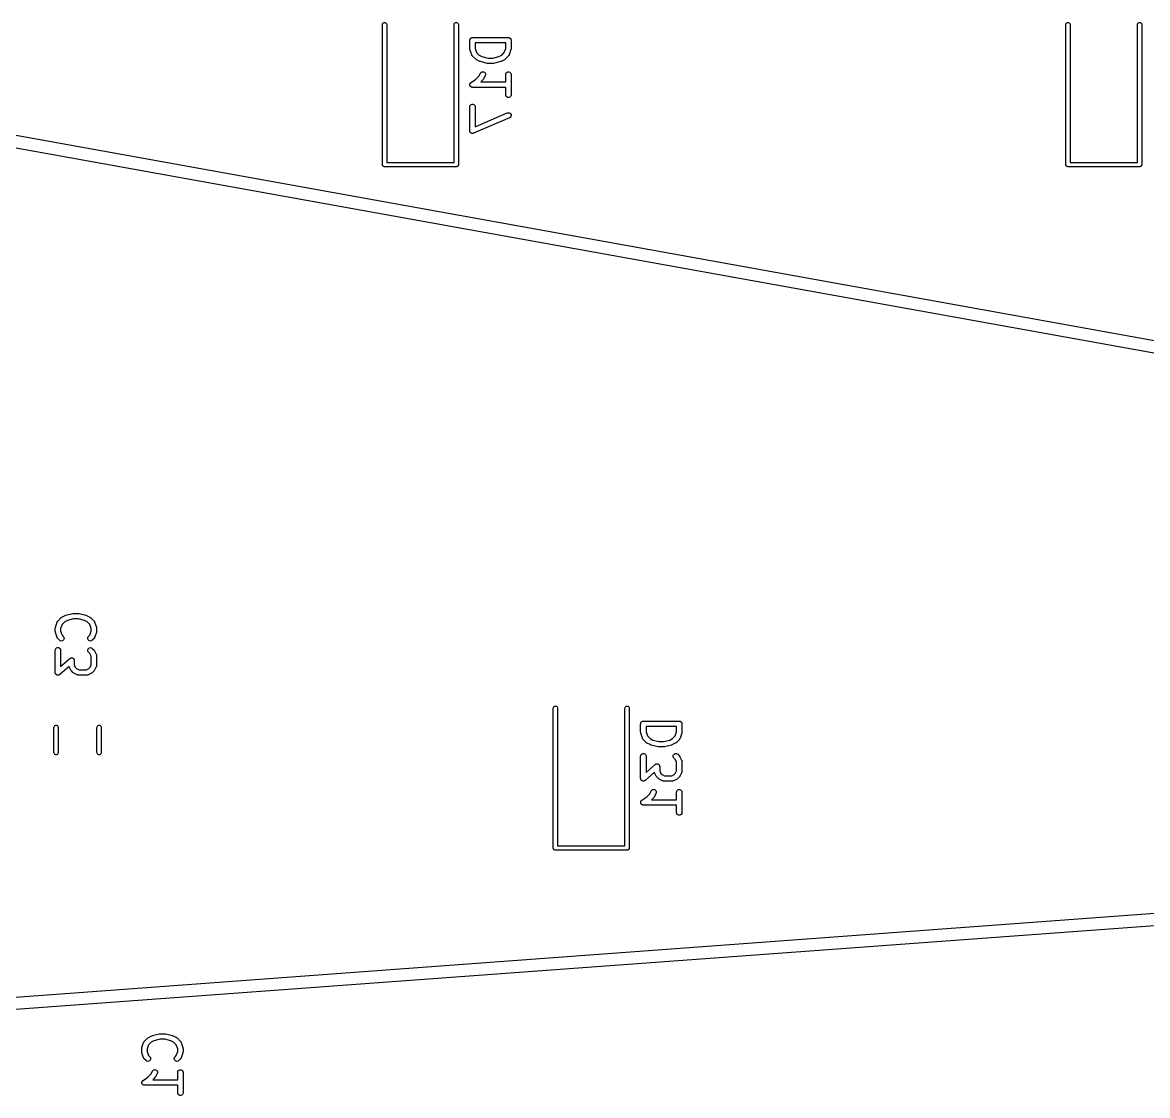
# Model space of a CAD drawing. Extents: x 48 to 353, y -143 to -50.
# Drawn here: x 81.78 to 113.14, y -104.4 to -74.49 of the extents above; entities that cross this region are included whole.
import ezdxf

# ---------------------------------------------------------------- set-up
doc = ezdxf.new("R2010")
doc.units = 0
doc.header["$MEASUREMENT"] = 0
doc.layers.add('BLACK', color=7, linetype='CONTINUOUS')

msp = doc.modelspace()

# ---------------------------------------------------------------- linework, layer by layer
at = {"layer": 'Black'}
for p, q in [((91.8087, -74.55), (91.8124, -74.5295)), ((91.8087, -78.45), (91.8087, -74.55)), ((91.8124, -74.5295), (91.8228, -74.5114)), ((91.8228, -74.5114), (91.8387, -74.498)), ((91.8387, -74.498), (91.8583, -74.4909)), ((91.8583, -74.4909), (91.8792, -74.4909)), ((91.8792, -74.4909), (91.8987, -74.498)), ((91.8987, -74.498), (91.9147, -74.5114)), ((91.9147, -74.5114), (91.9251, -74.5295)), ((91.9251, -74.5295), (91.9287, -74.55)), ((91.9287, -74.55), (91.9287, -78.39)), ((93.8087, -74.55), (93.8124, -74.5295)), ((93.8087, -78.39), (93.8087, -74.55)), ((93.8124, -74.5295), (93.8228, -74.5114)), ((93.8228, -74.5114), (93.8387, -74.498)), ((93.8387, -74.498), (93.8583, -74.4909)), ((93.8583, -74.4909), (93.8792, -74.4909)), ((93.8792, -74.4909), (93.8987, -74.498)), ((93.8987, -74.498), (93.9147, -74.5114)), ((93.9147, -74.5114), (93.9251, -74.5295)), ((93.9251, -74.5295), (93.9287, -74.55)), ((93.9287, -74.55), (93.9287, -78.45)), ((110.859, -74.55), (110.862, -74.5295)), ((110.859, -78.45), (110.859, -74.55)), ((110.862, -74.5295), (110.873, -74.5114)), ((110.873, -74.5114), (110.889, -74.498)), ((110.889, -74.498), (110.908, -74.4909)), ((110.908, -74.4909), (110.929, -74.4909)), ((110.929, -74.4909), (110.949, -74.498)), ((110.949, -74.498), (110.965, -74.5114)), ((110.965, -74.5114), (110.975, -74.5295)), ((110.975, -74.5295), (110.979, -74.55)), ((110.979, -74.55), (110.979, -78.39)), ((112.859, -74.55), (112.862, -74.5295)), ((112.859, -78.39), (112.859, -74.55)), ((112.862, -74.5295), (112.873, -74.5114)), ((112.873, -74.5114), (112.889, -74.498)), ((112.889, -74.498), (112.908, -74.4909)), ((112.908, -74.4909), (112.929, -74.4909)), ((112.929, -74.4909), (112.949, -74.498)), ((112.949, -74.498), (112.965, -74.5114)), ((112.965, -74.5114), (112.975, -74.5295)), ((112.975, -74.5295), (112.979, -74.55)), ((112.979, -74.55), (112.979, -78.45)), ((94.2539, -74.9544), (94.2562, -74.9482)), ((94.2562, -74.9482), (94.2604, -74.9432)), ((94.2604, -74.9432), (94.2637, -74.9375)), ((94.2637, -74.9375), (94.2687, -74.9333)), ((94.2687, -74.9333), (94.2729, -74.9283)), ((94.2729, -74.9283), (94.2786, -74.925)), ((94.2786, -74.925), (94.2836, -74.9208)), ((94.2836, -74.9208), (94.2898, -74.9185)), ((94.2898, -74.9185), (94.2955, -74.9152)), ((94.2955, -74.9152), (94.3019, -74.9141)), ((94.3019, -74.9141), (94.3081, -74.9119)), ((94.3081, -74.9119), (94.3147, -74.9119)), ((94.3147, -74.9119), (94.3211, -74.9107)), ((94.3211, -74.9107), (95.3211, -74.9107)), ((95.3211, -74.9107), (95.3276, -74.9119)), ((95.3276, -74.9119), (95.3342, -74.9119)), ((95.3342, -74.9119), (95.3403, -74.9141)), ((95.3403, -74.9141), (95.3468, -74.9152)), ((95.3468, -74.9152), (95.3525, -74.9185)), ((95.3525, -74.9185), (95.3586, -74.9208)), ((95.3586, -74.9208), (95.3637, -74.925)), ((95.3637, -74.925), (95.3693, -74.9283)), ((95.3693, -74.9283), (95.3736, -74.9333)), ((95.3736, -74.9333), (95.3786, -74.9375)), ((95.3786, -74.9375), (95.3819, -74.9432)), ((95.3819, -74.9432), (95.3861, -74.9482)), ((95.3861, -74.9482), (95.3883, -74.9544)), ((94.2461, -74.9857), (94.2473, -74.9793)), ((94.2461, -75.2238), (94.2461, -74.9857)), ((94.2482, -75.2356), (94.2461, -75.2238)), ((94.2473, -74.9727), (94.2495, -74.9665)), ((94.2473, -74.9793), (94.2473, -74.9727)), ((94.25, -75.2475), (94.2482, -75.2356)), ((94.2495, -74.9665), (94.2507, -74.9601)), ((94.2976, -75.3904), (94.25, -75.2475)), ((94.2507, -74.9601), (94.2539, -74.9544)), ((94.3961, -75.0607), (94.3961, -75.2116)), ((95.2461, -75.0607), (94.3961, -75.0607)), ((94.3961, -75.2116), (94.4343, -75.3262)), ((95.208, -75.3262), (95.2461, -75.2116)), ((95.2461, -75.2116), (95.2461, -75.0607)), ((95.3923, -75.2475), (95.3447, -75.3904)), ((95.3883, -74.9544), (95.3916, -74.9601)), ((95.3916, -74.9601), (95.3927, -74.9665)), ((95.394, -75.2356), (95.3923, -75.2475)), ((95.3927, -74.9665), (95.395, -74.9727)), ((95.3961, -75.2238), (95.394, -75.2356)), ((95.395, -74.9727), (95.395, -74.9793)), ((95.395, -74.9793), (95.3961, -74.9857)), ((95.3961, -74.9857), (95.3961, -75.2238)), ((94.2997, -75.3942), (94.2976, -75.3904)), ((94.3008, -75.3984), (94.2997, -75.3942)), ((94.3058, -75.4056), (94.3008, -75.3984)), ((94.31, -75.4133), (94.3058, -75.4056)), ((94.3132, -75.4162), (94.31, -75.4133)), ((94.3157, -75.4197), (94.3132, -75.4162)), ((94.411, -75.5149), (94.3157, -75.4197)), ((94.4208, -75.5218), (94.411, -75.5149)), ((94.4304, -75.529), (94.4208, -75.5218)), ((94.5257, -75.5766), (94.4304, -75.529)), ((94.4343, -75.3262), (94.5084, -75.4003)), ((94.5084, -75.4003), (94.5854, -75.4388)), ((94.5335, -75.5789), (94.5257, -75.5766)), ((94.541, -75.5823), (94.5335, -75.5789)), ((94.5854, -75.4388), (94.7589, -75.4821)), ((94.7589, -75.4821), (94.8833, -75.4821)), ((94.8833, -75.4821), (95.0569, -75.4388)), ((95.0569, -75.4388), (95.1338, -75.4003)), ((95.1087, -75.5789), (95.1012, -75.5823)), ((95.1166, -75.5766), (95.1087, -75.5789)), ((95.2118, -75.529), (95.1166, -75.5766)), ((95.1338, -75.4003), (95.208, -75.3262)), ((95.2215, -75.5218), (95.2118, -75.529)), ((95.2313, -75.5149), (95.2215, -75.5218)), ((95.3265, -75.4197), (95.2313, -75.5149)), ((95.329, -75.4162), (95.3265, -75.4197)), ((95.3323, -75.4133), (95.329, -75.4162)), ((95.3364, -75.4056), (95.3323, -75.4133)), ((95.3415, -75.3984), (95.3364, -75.4056)), ((95.3426, -75.3942), (95.3415, -75.3984)), ((95.3447, -75.3904), (95.3426, -75.3942)), ((94.5398, -75.9046), (94.5553, -75.8836)), ((94.7315, -75.6299), (94.541, -75.5823)), ((94.5553, -75.8836), (94.577, -75.8693)), ((94.577, -75.8693), (94.6024, -75.8632)), ((94.6024, -75.8632), (94.6282, -75.8662)), ((94.6282, -75.8662), (94.6515, -75.8779)), ((94.6515, -75.8779), (94.6694, -75.8968)), ((94.7407, -75.6305), (94.7315, -75.6299)), ((94.7497, -75.6321), (94.7407, -75.6305)), ((94.8926, -75.6321), (94.7497, -75.6321)), ((94.9016, -75.6305), (94.8926, -75.6321)), ((94.9107, -75.6299), (94.9016, -75.6305)), ((95.1012, -75.5823), (94.9107, -75.6299)), ((95.2507, -75.9124), (95.2637, -75.8899)), ((95.2637, -75.8899), (95.2836, -75.8731)), ((95.2836, -75.8731), (95.3081, -75.8642)), ((95.3081, -75.8642), (95.3342, -75.8642)), ((95.3342, -75.8642), (95.3586, -75.8731)), ((95.3586, -75.8731), (95.3786, -75.8899)), ((95.3786, -75.8899), (95.3916, -75.9124)), ((72.6957, -76.0315), (176.279, -94.6917)), ((94.2473, -76.2108), (94.2487, -76.2069)), ((94.2487, -76.2069), (94.2491, -76.2027)), ((94.2491, -76.2027), (94.2531, -76.1947)), ((94.2531, -76.1947), (94.2562, -76.1863)), ((94.2562, -76.1863), (94.2589, -76.1831)), ((94.2589, -76.1831), (94.2607, -76.1794)), ((94.2607, -76.1794), (94.2672, -76.1732)), ((94.2672, -76.1732), (94.2729, -76.1664)), ((94.2729, -76.1664), (94.2765, -76.1643)), ((94.2765, -76.1643), (94.2795, -76.1614)), ((94.2795, -76.1614), (94.4162, -76.0703)), ((94.4162, -76.0703), (94.4976, -75.9889)), ((94.4976, -75.9889), (94.5398, -75.9046)), ((94.6123, -76.0864), (94.5498, -76.1488)), ((94.5498, -76.1488), (95.2461, -76.1488)), ((94.6192, -76.0765), (94.6123, -76.0864)), ((94.6263, -76.0669), (94.6192, -76.0765)), ((94.6739, -75.9716), (94.6263, -76.0669)), ((94.6694, -75.8968), (94.6798, -75.9207)), ((94.6814, -75.9467), (94.6739, -75.9716)), ((94.6798, -75.9207), (94.6814, -75.9467)), ((95.2461, -75.9381), (95.2507, -75.9124)), ((95.2461, -76.1488), (95.2461, -75.9381)), ((95.3916, -75.9124), (95.3961, -75.9381)), ((95.3961, -75.9381), (95.3961, -76.5095)), ((174.883, -94.7959), (72.7112, -76.3899)), ((94.2463, -76.2286), (94.2473, -76.2197)), ((94.2473, -76.2327), (94.2463, -76.2286)), ((94.2473, -76.2197), (94.2473, -76.2108)), ((94.2473, -76.2368), (94.2473, -76.2327)), ((94.2503, -76.2452), (94.2473, -76.2368)), ((94.2525, -76.2539), (94.2503, -76.2452)), ((94.2548, -76.2574), (94.2525, -76.2539)), ((94.2562, -76.2613), (94.2548, -76.2574)), ((94.2619, -76.2682), (94.2562, -76.2613)), ((94.2669, -76.2756), (94.2619, -76.2682)), ((94.2703, -76.2781), (94.2669, -76.2756)), ((94.2729, -76.2813), (94.2703, -76.2781)), ((94.2807, -76.2857), (94.2729, -76.2813)), ((94.2879, -76.291), (94.2807, -76.2857)), ((94.2919, -76.2922), (94.2879, -76.291)), ((94.2955, -76.2943), (94.2919, -76.2922)), ((94.3043, -76.2958), (94.2955, -76.2943)), ((94.3129, -76.2984), (94.3043, -76.2958)), ((94.317, -76.2981), (94.3129, -76.2984)), ((94.3211, -76.2988), (94.317, -76.2981)), ((95.2461, -76.2988), (94.3211, -76.2988)), ((95.2461, -76.5095), (95.2461, -76.2988)), ((95.2507, -76.5352), (95.2461, -76.5095)), ((95.3961, -76.5095), (95.3916, -76.5352)), ((94.2461, -76.8429), (94.2507, -76.8172)), ((94.2507, -76.8172), (94.2637, -76.7946)), ((94.2637, -76.7946), (94.2836, -76.7779)), ((94.2836, -76.7779), (94.3081, -76.769)), ((94.3081, -76.769), (94.3342, -76.769)), ((94.3342, -76.769), (94.3586, -76.7779)), ((94.3586, -76.7779), (94.3786, -76.7946)), ((94.3786, -76.7946), (94.3916, -76.8172)), ((94.3916, -76.8172), (94.3961, -76.8429)), ((95.2637, -76.5577), (95.2507, -76.5352)), ((95.2836, -76.5745), (95.2637, -76.5577)), ((95.3081, -76.5834), (95.2836, -76.5745)), ((95.3342, -76.5834), (95.3081, -76.5834)), ((95.3586, -76.5745), (95.3342, -76.5834)), ((95.3786, -76.5577), (95.3586, -76.5745)), ((95.3916, -76.5352), (95.3786, -76.5577)), ((94.2461, -77.5095), (94.2461, -76.8429)), ((94.3961, -76.8429), (94.3961, -77.3958)), ((94.3961, -77.3958), (95.2916, -77.012)), ((95.2916, -77.012), (95.3169, -77.0061)), ((95.3169, -77.0061), (95.3428, -77.0092)), ((95.3428, -77.0092), (95.3661, -77.0209)), ((95.3725, -77.1356), (95.3507, -77.1499)), ((95.3661, -77.0209), (95.3839, -77.0399)), ((95.3881, -77.1148), (95.3725, -77.1356)), ((95.3839, -77.0399), (95.3942, -77.0638)), ((95.3956, -77.0898), (95.3881, -77.1148)), ((95.3942, -77.0638), (95.3956, -77.0898)), ((95.3507, -77.1499), (94.3507, -77.5785)), ((94.2476, -77.518), (94.2461, -77.5095)), ((94.2481, -77.5266), (94.2476, -77.518)), ((94.2499, -77.5308), (94.2481, -77.5266)), ((94.2507, -77.5352), (94.2499, -77.5308)), ((94.255, -77.5427), (94.2507, -77.5352)), ((94.2584, -77.5506), (94.255, -77.5427)), ((94.2614, -77.5539), (94.2584, -77.5506)), ((94.2637, -77.5577), (94.2614, -77.5539)), ((94.2703, -77.5633), (94.2637, -77.5577)), ((94.2762, -77.5696), (94.2703, -77.5633)), ((94.2802, -77.5716), (94.2762, -77.5696)), ((94.2836, -77.5745), (94.2802, -77.5716)), ((94.2917, -77.5774), (94.2836, -77.5745)), ((94.2995, -77.5813), (94.2917, -77.5774)), ((94.3039, -77.5819), (94.2995, -77.5813)), ((94.3081, -77.5834), (94.3039, -77.5819)), ((94.3167, -77.5834), (94.3081, -77.5834)), ((94.3253, -77.5844), (94.3167, -77.5834)), ((94.3297, -77.5834), (94.3253, -77.5844)), ((94.3342, -77.5834), (94.3297, -77.5834)), ((94.3423, -77.5804), (94.3342, -77.5834)), ((94.3507, -77.5785), (94.3423, -77.5804)), ((91.9287, -78.39), (93.8087, -78.39)), ((110.979, -78.39), (112.859, -78.39)), ((91.8097, -78.4552), (91.8087, -78.45)), ((91.8097, -78.4604), (91.8097, -78.4552)), ((91.8115, -78.4653), (91.8097, -78.4604)), ((91.8124, -78.4705), (91.8115, -78.4653)), ((91.815, -78.4751), (91.8124, -78.4705)), ((91.8168, -78.48), (91.815, -78.4751)), ((91.8202, -78.484), (91.8168, -78.48)), ((91.8228, -78.4886), (91.8202, -78.484)), ((91.8268, -78.4919), (91.8228, -78.4886)), ((91.8302, -78.496), (91.8268, -78.4919)), ((91.8347, -78.4986), (91.8302, -78.496)), ((91.8387, -78.502), (91.8347, -78.4986)), ((91.8437, -78.5038), (91.8387, -78.502)), ((91.8482, -78.5064), (91.8437, -78.5038)), ((91.8534, -78.5073), (91.8482, -78.5064)), ((91.8583, -78.5091), (91.8534, -78.5073)), ((91.8636, -78.5091), (91.8583, -78.5091)), ((91.8687, -78.51), (91.8636, -78.5091)), ((93.8687, -78.51), (91.8687, -78.51)), ((93.8739, -78.5091), (93.8687, -78.51)), ((93.8792, -78.5091), (93.8739, -78.5091)), ((93.8841, -78.5073), (93.8792, -78.5091)), ((93.8893, -78.5064), (93.8841, -78.5073)), ((93.8938, -78.5038), (93.8893, -78.5064)), ((93.8987, -78.502), (93.8938, -78.5038)), ((93.9028, -78.4986), (93.8987, -78.502)), ((93.9073, -78.496), (93.9028, -78.4986)), ((93.9107, -78.4919), (93.9073, -78.496)), ((93.9147, -78.4886), (93.9107, -78.4919)), ((93.9173, -78.484), (93.9147, -78.4886)), ((93.9207, -78.48), (93.9173, -78.484)), ((93.9225, -78.4751), (93.9207, -78.48)), ((93.9251, -78.4705), (93.9225, -78.4751)), ((93.926, -78.4653), (93.9251, -78.4705)), ((93.9278, -78.4604), (93.926, -78.4653)), ((93.9287, -78.45), (93.9278, -78.4552)), ((93.9278, -78.4552), (93.9278, -78.4604)), ((110.86, -78.4552), (110.859, -78.45)), ((110.86, -78.4604), (110.86, -78.4552)), ((110.861, -78.4653), (110.86, -78.4604)), ((110.862, -78.4705), (110.861, -78.4653)), ((110.865, -78.4751), (110.862, -78.4705)), ((110.867, -78.48), (110.865, -78.4751)), ((110.87, -78.484), (110.867, -78.48)), ((110.873, -78.4886), (110.87, -78.484)), ((110.877, -78.4919), (110.873, -78.4886)), ((110.88, -78.496), (110.877, -78.4919)), ((110.885, -78.4986), (110.88, -78.496)), ((110.889, -78.502), (110.885, -78.4986)), ((110.894, -78.5038), (110.889, -78.502)), ((110.898, -78.5064), (110.894, -78.5038)), ((110.903, -78.5073), (110.898, -78.5064)), ((110.908, -78.5091), (110.903, -78.5073)), ((110.914, -78.5091), (110.908, -78.5091)), ((110.919, -78.51), (110.914, -78.5091)), ((112.919, -78.51), (110.919, -78.51)), ((112.924, -78.5091), (112.919, -78.51)), ((112.929, -78.5091), (112.924, -78.5091)), ((112.934, -78.5073), (112.929, -78.5091)), ((112.939, -78.5064), (112.934, -78.5073)), ((112.944, -78.5038), (112.939, -78.5064)), ((112.949, -78.502), (112.944, -78.5038)), ((112.953, -78.4986), (112.949, -78.502)), ((112.957, -78.496), (112.953, -78.4986)), ((112.961, -78.4919), (112.957, -78.496)), ((112.965, -78.4886), (112.961, -78.4919)), ((112.967, -78.484), (112.965, -78.4886)), ((112.971, -78.48), (112.967, -78.484)), ((112.973, -78.4751), (112.971, -78.48)), ((112.975, -78.4705), (112.973, -78.4751)), ((112.976, -78.4653), (112.975, -78.4705)), ((112.978, -78.4604), (112.976, -78.4653)), ((112.979, -78.45), (112.978, -78.4552)), ((112.978, -78.4552), (112.978, -78.4604)), ((82.6932, -91.3449), (82.7408, -91.202)), ((82.7408, -91.202), (82.7429, -91.1982)), ((82.7429, -91.1982), (82.744, -91.1941)), ((82.744, -91.1941), (82.7491, -91.1869)), ((82.7491, -91.1869), (82.7533, -91.1791)), ((82.7533, -91.1791), (82.7565, -91.1763)), ((82.7565, -91.1763), (82.759, -91.1727)), ((82.759, -91.1727), (82.8542, -91.0775)), ((82.8542, -91.0775), (82.864, -91.0706)), ((82.864, -91.0706), (82.8737, -91.0634)), ((82.8737, -91.0634), (82.9689, -91.0158)), ((82.9517, -91.1922), (82.8776, -91.2663)), ((83.0287, -91.1537), (82.9517, -91.1922)), ((82.9689, -91.0158), (82.9768, -91.0135)), ((82.9768, -91.0135), (82.9843, -91.0101)), ((82.9843, -91.0101), (83.1748, -90.9625)), ((83.2022, -91.1103), (83.0287, -91.1537)), ((83.1748, -90.9625), (83.1839, -90.9619)), ((83.1839, -90.9619), (83.193, -90.9603)), ((83.193, -90.9603), (83.3358, -90.9603)), ((83.3266, -91.1103), (83.2022, -91.1103)), ((83.5001, -91.1537), (83.3266, -91.1103)), ((83.3358, -90.9603), (83.3448, -90.9619)), ((83.3448, -90.9619), (83.354, -90.9625)), ((83.354, -90.9625), (83.5445, -91.0101)), ((83.5771, -91.1922), (83.5001, -91.1537)), ((83.5445, -91.0101), (83.552, -91.0135)), ((83.552, -91.0135), (83.5598, -91.0158)), ((83.5598, -91.0158), (83.6551, -91.0634)), ((83.6512, -91.2663), (83.5771, -91.1922)), ((83.6551, -91.0634), (83.6647, -91.0706)), ((83.6647, -91.0706), (83.6746, -91.0775)), ((83.6746, -91.0775), (83.7698, -91.1727)), ((83.7698, -91.1727), (83.7723, -91.1763)), ((83.7723, -91.1763), (83.7755, -91.1791)), ((83.7755, -91.1791), (83.7797, -91.1869)), ((83.7797, -91.1869), (83.7847, -91.1941)), ((83.7847, -91.1941), (83.7859, -91.1982)), ((83.7859, -91.1982), (83.7879, -91.202)), ((83.7879, -91.202), (83.8355, -91.3449)), ((82.6894, -91.3686), (82.6915, -91.3568)), ((82.6894, -91.4639), (82.6894, -91.3686)), ((82.6915, -91.4757), (82.6894, -91.4639)), ((82.6915, -91.3568), (82.6932, -91.3449)), ((82.6932, -91.4876), (82.6915, -91.4757)), ((82.7408, -91.6304), (82.6932, -91.4876)), ((82.8776, -91.2663), (82.8394, -91.3808)), ((82.8394, -91.3808), (82.8394, -91.4517)), ((82.8394, -91.4517), (82.8776, -91.5662)), ((82.8776, -91.5662), (82.9127, -91.6013)), ((83.6161, -91.6013), (83.6512, -91.5662)), ((83.6894, -91.3808), (83.6512, -91.2663)), ((83.6512, -91.5662), (83.6894, -91.4517)), ((83.6894, -91.4517), (83.6894, -91.3808)), ((83.8355, -91.4876), (83.7879, -91.6304)), ((83.8355, -91.3449), (83.8373, -91.3568)), ((83.8373, -91.4757), (83.8355, -91.4876)), ((83.8373, -91.3568), (83.8394, -91.3686)), ((83.8394, -91.4639), (83.8373, -91.4757)), ((83.8394, -91.3686), (83.8394, -91.4639)), ((82.7429, -91.6342), (82.7408, -91.6304)), ((82.744, -91.6384), (82.7429, -91.6342)), ((82.7491, -91.6456), (82.744, -91.6384)), ((82.7533, -91.6533), (82.7491, -91.6456)), ((82.7565, -91.6562), (82.7533, -91.6533)), ((82.759, -91.6597), (82.7565, -91.6562)), ((82.8066, -91.7074), (82.759, -91.6597)), ((82.8279, -91.7223), (82.8066, -91.7074)), ((82.8531, -91.729), (82.8279, -91.7223)), ((82.879, -91.7268), (82.8531, -91.729)), ((82.9026, -91.7158), (82.879, -91.7268)), ((82.9211, -91.6974), (82.9026, -91.7158)), ((82.9127, -91.6013), (82.9276, -91.6226)), ((82.9321, -91.6737), (82.9211, -91.6974)), ((82.9276, -91.6226), (82.9343, -91.6478)), ((82.9343, -91.6478), (82.9321, -91.6737)), ((83.5944, -91.6478), (83.6012, -91.6226)), ((83.5967, -91.6737), (83.5944, -91.6478)), ((83.6077, -91.6974), (83.5967, -91.6737)), ((83.6012, -91.6226), (83.6161, -91.6013)), ((83.6261, -91.7158), (83.6077, -91.6974)), ((83.6497, -91.7268), (83.6261, -91.7158)), ((83.6757, -91.729), (83.6497, -91.7268)), ((83.7008, -91.7223), (83.6757, -91.729)), ((83.7222, -91.7074), (83.7008, -91.7223)), ((83.7698, -91.6597), (83.7222, -91.7074)), ((83.7723, -91.6562), (83.7698, -91.6597)), ((83.7755, -91.6533), (83.7723, -91.6562)), ((83.7797, -91.6456), (83.7755, -91.6533)), ((83.7847, -91.6384), (83.7797, -91.6456)), ((83.7859, -91.6342), (83.7847, -91.6384)), ((83.7879, -91.6304), (83.7859, -91.6342)), ((82.6894, -91.9877), (82.6939, -91.962)), ((82.6894, -92.6067), (82.6894, -91.9877)), ((82.6939, -91.962), (82.7069, -91.9395)), ((82.7069, -91.9395), (82.7269, -91.9227)), ((82.7269, -91.9227), (82.7514, -91.9138)), ((82.7514, -91.9138), (82.7774, -91.9138)), ((82.7774, -91.9138), (82.8019, -91.9227)), ((82.8019, -91.9227), (82.8218, -91.9395)), ((82.8218, -91.9395), (82.8349, -91.962)), ((82.8349, -91.962), (82.8394, -91.9877)), ((82.8394, -91.9877), (82.8394, -92.4414)), ((83.1182, -92.2034), (83.1254, -92.202)), ((83.1254, -92.202), (83.1323, -92.1995)), ((83.1323, -92.1995), (83.1381, -92.1995)), ((83.1381, -92.1995), (83.1438, -92.1984)), ((83.1438, -92.1984), (83.151, -92.1995)), ((83.151, -92.1995), (83.1584, -92.1995)), ((83.1584, -92.1995), (83.1638, -92.2015)), ((83.1638, -92.2015), (83.1695, -92.2024)), ((83.5944, -91.9942), (83.5967, -91.9683)), ((83.6012, -92.0194), (83.5944, -91.9942)), ((83.5967, -91.9683), (83.6077, -91.9446)), ((83.6161, -92.0407), (83.6012, -92.0194)), ((83.6077, -91.9446), (83.6261, -91.9262)), ((83.6551, -92.0797), (83.6161, -92.0407)), ((83.6261, -91.9262), (83.6497, -91.9152)), ((83.6497, -91.9152), (83.6757, -91.913)), ((83.6894, -92.1482), (83.6551, -92.0797)), ((83.6757, -91.913), (83.7008, -91.9197)), ((83.6894, -92.3985), (83.6894, -92.1482)), ((83.7008, -91.9197), (83.7222, -91.9346)), ((83.7222, -91.9346), (83.7698, -91.9823)), ((83.7698, -91.9823), (83.7767, -91.9921)), ((83.7767, -91.9921), (83.7838, -92.0017)), ((83.7838, -92.0017), (83.8315, -92.097)), ((83.8315, -92.097), (83.8327, -92.1011)), ((83.8327, -92.1011), (83.8349, -92.1049)), ((83.8349, -92.1049), (83.8364, -92.1135)), ((83.8364, -92.1135), (83.8389, -92.1219)), ((83.8389, -92.1219), (83.8386, -92.1263)), ((83.8386, -92.1263), (83.8394, -92.1305)), ((83.8394, -92.1305), (83.8394, -92.4162)), ((83.0738, -92.4357), (82.8138, -92.6632)), ((82.8394, -92.4414), (83.0959, -92.2169)), ((83.0749, -92.4419), (83.0738, -92.4357)), ((83.077, -92.4456), (83.0749, -92.4419)), ((83.0783, -92.4498), (83.077, -92.4456)), ((83.1259, -92.545), (83.0783, -92.4498)), ((83.0959, -92.2169), (83.1022, -92.2131)), ((83.1022, -92.2131), (83.1078, -92.2084)), ((83.1078, -92.2084), (83.1133, -92.2064)), ((83.1133, -92.2064), (83.1182, -92.2034)), ((83.1695, -92.2024), (83.1759, -92.2059)), ((83.1759, -92.2059), (83.1828, -92.2084)), ((83.1828, -92.2084), (83.1873, -92.2121)), ((83.1873, -92.2121), (83.1923, -92.2149)), ((83.1923, -92.2149), (83.1972, -92.2205)), ((83.1972, -92.2205), (83.2028, -92.2252)), ((83.2028, -92.2252), (83.2057, -92.2302)), ((83.2057, -92.2302), (83.2095, -92.2345)), ((83.2095, -92.2345), (83.2121, -92.2414)), ((83.2121, -92.2414), (83.2158, -92.2477)), ((83.2158, -92.2477), (83.2168, -92.2534)), ((83.2168, -92.2534), (83.2189, -92.2588)), ((83.2189, -92.2588), (83.2191, -92.2662)), ((83.2191, -92.2662), (83.2203, -92.2734)), ((83.2203, -92.2734), (83.2203, -92.3985)), ((83.2203, -92.3985), (83.2546, -92.4671)), ((83.2546, -92.4671), (83.285, -92.4975)), ((83.285, -92.4975), (83.3535, -92.5317)), ((83.5562, -92.5317), (83.6247, -92.4975)), ((83.6247, -92.4975), (83.6551, -92.4671)), ((83.6551, -92.4671), (83.6894, -92.3985)), ((83.8315, -92.4498), (83.7838, -92.545)), ((83.8327, -92.4456), (83.8315, -92.4498)), ((83.8349, -92.4419), (83.8327, -92.4456)), ((83.8364, -92.4332), (83.8349, -92.4419)), ((83.8389, -92.4248), (83.8364, -92.4332)), ((83.8394, -92.4162), (83.8386, -92.4205)), ((83.8386, -92.4205), (83.8389, -92.4248)), ((82.6907, -92.6139), (82.6894, -92.6067)), ((82.6908, -92.6213), (82.6907, -92.6139)), ((82.6929, -92.6267), (82.6908, -92.6213)), ((82.6939, -92.6324), (82.6929, -92.6267)), ((82.6976, -92.6387), (82.6939, -92.6324)), ((82.7002, -92.6456), (82.6976, -92.6387)), ((82.704, -92.6499), (82.7002, -92.6456)), ((82.7069, -92.6549), (82.704, -92.6499)), ((82.7125, -92.6596), (82.7069, -92.6549)), ((82.7174, -92.6652), (82.7125, -92.6596)), ((82.7224, -92.6679), (82.7174, -92.6652)), ((82.7269, -92.6717), (82.7224, -92.6679)), ((82.7338, -92.6742), (82.7269, -92.6717)), ((82.7402, -92.6777), (82.7338, -92.6742)), ((82.7459, -92.6786), (82.7402, -92.6777)), ((82.7514, -92.6806), (82.7459, -92.6786)), ((82.7587, -92.6806), (82.7514, -92.6806)), ((82.7659, -92.6817), (82.7587, -92.6806)), ((82.7716, -92.6806), (82.7659, -92.6817)), ((82.7774, -92.6806), (82.7716, -92.6806)), ((82.7843, -92.6781), (82.7774, -92.6806)), ((82.7915, -92.6766), (82.7843, -92.6781)), ((82.7964, -92.6736), (82.7915, -92.6766)), ((82.8019, -92.6717), (82.7964, -92.6736)), ((82.8075, -92.667), (82.8019, -92.6717)), ((82.8138, -92.6632), (82.8075, -92.667)), ((83.133, -92.5547), (83.1259, -92.545)), ((83.1399, -92.5645), (83.133, -92.5547)), ((83.1875, -92.6121), (83.1399, -92.5645)), ((83.1974, -92.619), (83.1875, -92.6121)), ((83.207, -92.6262), (83.1974, -92.619)), ((83.3023, -92.6738), (83.207, -92.6262)), ((83.3064, -92.675), (83.3023, -92.6738)), ((83.3102, -92.6772), (83.3064, -92.675)), ((83.3188, -92.6787), (83.3102, -92.6772)), ((83.3272, -92.6812), (83.3188, -92.6787)), ((83.3316, -92.681), (83.3272, -92.6812)), ((83.3358, -92.6817), (83.3316, -92.681)), ((83.5739, -92.6817), (83.3358, -92.6817)), ((83.3535, -92.5317), (83.5562, -92.5317)), ((83.5782, -92.681), (83.5739, -92.6817)), ((83.5825, -92.6812), (83.5782, -92.681)), ((83.5909, -92.6787), (83.5825, -92.6812)), ((83.5996, -92.6772), (83.5909, -92.6787)), ((83.6033, -92.675), (83.5996, -92.6772)), ((83.6074, -92.6738), (83.6033, -92.675)), ((83.7027, -92.6262), (83.6074, -92.6738)), ((83.7123, -92.619), (83.7027, -92.6262)), ((83.7222, -92.6121), (83.7123, -92.619)), ((83.7698, -92.5645), (83.7222, -92.6121)), ((83.7767, -92.5547), (83.7698, -92.5645)), ((83.7838, -92.545), (83.7767, -92.5547)), ((96.5712, -93.6), (96.5749, -93.5795)), ((96.5712, -97.5), (96.5712, -93.6)), ((96.5749, -93.5795), (96.5853, -93.5614)), ((96.5853, -93.5614), (96.6012, -93.548)), ((96.6012, -93.548), (96.6208, -93.5409)), ((96.6208, -93.5409), (96.6417, -93.5409)), ((96.6417, -93.5409), (96.6612, -93.548)), ((96.6612, -93.548), (96.6772, -93.5614)), ((96.6772, -93.5614), (96.6876, -93.5795)), ((96.6876, -93.5795), (96.6912, -93.6)), ((96.6912, -93.6), (96.6912, -97.44)), ((98.5712, -93.6), (98.5749, -93.5795)), ((98.5712, -97.44), (98.5712, -93.6)), ((98.5749, -93.5795), (98.5853, -93.5614)), ((98.5853, -93.5614), (98.6012, -93.548)), ((98.6012, -93.548), (98.6208, -93.5409)), ((98.6208, -93.5409), (98.6417, -93.5409)), ((98.6417, -93.5409), (98.6612, -93.548)), ((98.6612, -93.548), (98.6772, -93.5614)), ((98.6772, -93.5614), (98.6876, -93.5795)), ((98.6876, -93.5795), (98.6912, -93.6)), ((98.6912, -93.6), (98.6912, -97.5)), ((82.682, -94.086), (82.7016, -94.0789)), ((82.7016, -94.0789), (82.7224, -94.0789)), ((82.7224, -94.0789), (82.742, -94.086)), ((83.882, -94.086), (83.9016, -94.0789)), ((83.9016, -94.0789), (83.9224, -94.0789)), ((83.9224, -94.0789), (83.942, -94.086)), ((99.0086, -94.0357), (99.0098, -94.0293)), ((99.0086, -94.2738), (99.0086, -94.0357)), ((99.0098, -94.0227), (99.012, -94.0165)), ((99.0098, -94.0293), (99.0098, -94.0227)), ((99.012, -94.0165), (99.0132, -94.0101)), ((99.0132, -94.0101), (99.0164, -94.0044)), ((99.0164, -94.0044), (99.0187, -93.9982)), ((99.0187, -93.9982), (99.0229, -93.9932)), ((99.0229, -93.9932), (99.0262, -93.9875)), ((99.0262, -93.9875), (99.0312, -93.9833)), ((99.0312, -93.9833), (99.0354, -93.9783)), ((99.0354, -93.9783), (99.0411, -93.975)), ((99.0411, -93.975), (99.0461, -93.9708)), ((99.0461, -93.9708), (99.0523, -93.9685)), ((99.0523, -93.9685), (99.058, -93.9652)), ((99.058, -93.9652), (99.0644, -93.9641)), ((99.0644, -93.9641), (99.0706, -93.9619)), ((99.0706, -93.9619), (99.0772, -93.9619)), ((99.0772, -93.9619), (99.0836, -93.9607)), ((99.0836, -93.9607), (100.084, -93.9607)), ((100.084, -93.9607), (100.09, -93.9619)), ((100.09, -93.9619), (100.097, -93.9619)), ((100.097, -93.9619), (100.103, -93.9641)), ((100.103, -93.9641), (100.109, -93.9652)), ((100.109, -93.9652), (100.115, -93.9685)), ((100.115, -93.9685), (100.121, -93.9708)), ((100.121, -93.9708), (100.126, -93.975)), ((100.126, -93.975), (100.132, -93.9783)), ((100.132, -93.9783), (100.136, -93.9833)), ((100.136, -93.9833), (100.141, -93.9875)), ((100.141, -93.9875), (100.144, -93.9932)), ((100.144, -93.9932), (100.149, -93.9982)), ((100.149, -93.9982), (100.151, -94.0044)), ((100.151, -94.0044), (100.154, -94.0101)), ((100.154, -94.0101), (100.155, -94.0165)), ((100.155, -94.0165), (100.157, -94.0227)), ((100.157, -94.0227), (100.157, -94.0293)), ((100.157, -94.0293), (100.159, -94.0357)), ((100.159, -94.0357), (100.159, -94.2738)), ((82.652, -94.138), (82.6556, -94.1175)), ((82.652, -94.838), (82.652, -94.138)), ((82.6556, -94.1175), (82.666, -94.0994)), ((82.666, -94.0994), (82.682, -94.086)), ((82.742, -94.086), (82.758, -94.0994)), ((82.758, -94.0994), (82.7684, -94.1175)), ((82.7684, -94.1175), (82.772, -94.138)), ((82.772, -94.138), (82.772, -94.838)), ((83.852, -94.138), (83.8556, -94.1175)), ((83.852, -94.838), (83.852, -94.138)), ((83.8556, -94.1175), (83.866, -94.0994)), ((83.866, -94.0994), (83.882, -94.086)), ((83.942, -94.086), (83.958, -94.0994)), ((83.958, -94.0994), (83.9684, -94.1175)), ((83.9684, -94.1175), (83.972, -94.138)), ((83.972, -94.138), (83.972, -94.838)), ((99.0107, -94.2856), (99.0086, -94.2738)), ((99.0125, -94.2975), (99.0107, -94.2856)), ((99.0601, -94.4404), (99.0125, -94.2975)), ((99.1586, -94.1107), (99.1586, -94.2616)), ((100.009, -94.1107), (99.1586, -94.1107)), ((99.1586, -94.2616), (99.1968, -94.3762)), ((99.1968, -94.3762), (99.2709, -94.4503)), ((99.8963, -94.4503), (99.9705, -94.3762)), ((99.9705, -94.3762), (100.009, -94.2616)), ((100.009, -94.2616), (100.009, -94.1107)), ((100.155, -94.2975), (100.107, -94.4404)), ((100.157, -94.2856), (100.155, -94.2975)), ((100.159, -94.2738), (100.157, -94.2856)), ((99.0622, -94.4442), (99.0601, -94.4404)), ((99.0633, -94.4484), (99.0622, -94.4442)), ((99.0683, -94.4556), (99.0633, -94.4484)), ((99.0725, -94.4633), (99.0683, -94.4556)), ((99.0757, -94.4662), (99.0725, -94.4633)), ((99.0782, -94.4697), (99.0757, -94.4662)), ((99.1735, -94.5649), (99.0782, -94.4697)), ((99.1833, -94.5718), (99.1735, -94.5649)), ((99.1929, -94.579), (99.1833, -94.5718)), ((99.2882, -94.6266), (99.1929, -94.579)), ((99.2709, -94.4503), (99.3479, -94.4888)), ((99.296, -94.6289), (99.2882, -94.6266)), ((99.3035, -94.6323), (99.296, -94.6289)), ((99.494, -94.6799), (99.3035, -94.6323)), ((99.3479, -94.4888), (99.5214, -94.5321)), ((99.5032, -94.6805), (99.494, -94.6799)), ((99.5122, -94.6821), (99.5032, -94.6805)), ((99.6551, -94.6821), (99.5122, -94.6821)), ((99.5214, -94.5321), (99.6458, -94.5321)), ((99.6458, -94.5321), (99.8194, -94.4888)), ((99.6641, -94.6805), (99.6551, -94.6821)), ((99.6732, -94.6799), (99.6641, -94.6805)), ((99.8637, -94.6323), (99.6732, -94.6799)), ((99.8194, -94.4888), (99.8963, -94.4503)), ((99.8712, -94.6289), (99.8637, -94.6323)), ((99.8791, -94.6266), (99.8712, -94.6289)), ((99.9743, -94.579), (99.8791, -94.6266)), ((99.984, -94.5718), (99.9743, -94.579)), ((99.9938, -94.5649), (99.984, -94.5718)), ((100.089, -94.4697), (99.9938, -94.5649)), ((100.092, -94.4662), (100.089, -94.4697)), ((100.095, -94.4633), (100.092, -94.4662)), ((100.099, -94.4556), (100.095, -94.4633)), ((100.104, -94.4484), (100.099, -94.4556)), ((100.105, -94.4442), (100.104, -94.4484)), ((100.107, -94.4404), (100.105, -94.4442)), ((82.6556, -94.8585), (82.652, -94.838)), ((82.666, -94.8766), (82.6556, -94.8585)), ((82.682, -94.89), (82.666, -94.8766)), ((82.7016, -94.8971), (82.682, -94.89)), ((82.7224, -94.8971), (82.7016, -94.8971)), ((82.742, -94.89), (82.7224, -94.8971)), ((82.758, -94.8766), (82.742, -94.89)), ((82.7684, -94.8585), (82.758, -94.8766)), ((82.772, -94.838), (82.7684, -94.8585)), ((83.8556, -94.8585), (83.852, -94.838)), ((83.866, -94.8766), (83.8556, -94.8585)), ((83.882, -94.89), (83.866, -94.8766)), ((83.9016, -94.8971), (83.882, -94.89)), ((83.9224, -94.8971), (83.9016, -94.8971)), ((83.942, -94.89), (83.9224, -94.8971)), ((83.958, -94.8766), (83.942, -94.89)), ((83.9684, -94.8585), (83.958, -94.8766)), ((83.972, -94.838), (83.9684, -94.8585)), ((99.0086, -94.9405), (99.0132, -94.9148)), ((99.0086, -95.5595), (99.0086, -94.9405)), ((99.0132, -94.9148), (99.0262, -94.8923)), ((99.0262, -94.8923), (99.0461, -94.8755)), ((99.0461, -94.8755), (99.0706, -94.8666)), ((99.0706, -94.8666), (99.0967, -94.8666)), ((99.0967, -94.8666), (99.1211, -94.8755)), ((99.1211, -94.8755), (99.1411, -94.8923)), ((99.1411, -94.8923), (99.1541, -94.9148)), ((99.1541, -94.9148), (99.1586, -94.9405)), ((99.1586, -94.9405), (99.1586, -95.3942)), ((99.9137, -94.947), (99.9159, -94.9211)), ((99.9204, -94.9722), (99.9137, -94.947)), ((99.9159, -94.9211), (99.927, -94.8975)), ((99.9354, -94.9935), (99.9204, -94.9722)), ((99.927, -94.8975), (99.9454, -94.879)), ((99.9744, -95.0325), (99.9354, -94.9935)), ((99.9454, -94.879), (99.969, -94.868)), ((99.969, -94.868), (99.9949, -94.8658)), ((99.9949, -94.8658), (100.02, -94.8725)), ((100.02, -94.8725), (100.041, -94.8874)), ((100.041, -94.8874), (100.089, -94.9351)), ((100.089, -94.9351), (100.096, -94.9449)), ((100.096, -94.9449), (100.103, -94.9546)), ((100.103, -94.9546), (100.151, -95.0498)), ((99.1586, -95.3942), (99.4152, -95.1697)), ((99.4152, -95.1697), (99.4215, -95.1659)), ((99.4215, -95.1659), (99.4271, -95.1612)), ((99.4271, -95.1612), (99.4325, -95.1593)), ((99.4325, -95.1593), (99.4375, -95.1563)), ((99.4375, -95.1563), (99.4447, -95.1548)), ((99.4447, -95.1548), (99.4516, -95.1523)), ((99.4516, -95.1523), (99.4574, -95.1523)), ((99.4574, -95.1523), (99.463, -95.1512)), ((99.463, -95.1512), (99.4703, -95.1523)), ((99.4703, -95.1523), (99.4776, -95.1523)), ((99.4776, -95.1523), (99.483, -95.1543)), ((99.483, -95.1543), (99.4888, -95.1552)), ((99.4888, -95.1552), (99.4952, -95.1587)), ((99.4952, -95.1587), (99.5021, -95.1612)), ((99.5021, -95.1612), (99.5065, -95.165)), ((99.5065, -95.165), (99.5116, -95.1677)), ((99.5116, -95.1677), (99.5164, -95.1733)), ((99.5164, -95.1733), (99.522, -95.178)), ((99.522, -95.178), (99.5249, -95.183)), ((99.5249, -95.183), (99.5287, -95.1874)), ((99.5287, -95.1874), (99.5314, -95.1942)), ((99.5314, -95.1942), (99.5351, -95.2005)), ((99.5351, -95.2005), (99.5361, -95.2062)), ((99.5361, -95.2062), (99.5382, -95.2116)), ((99.5382, -95.2116), (99.5383, -95.219)), ((99.5383, -95.219), (99.5396, -95.2262)), ((99.5396, -95.2262), (99.5396, -95.3513)), ((100.009, -95.101), (99.9744, -95.0325)), ((100.009, -95.3513), (100.009, -95.101)), ((100.151, -95.0498), (100.152, -95.0539)), ((100.152, -95.0539), (100.154, -95.0577)), ((100.154, -95.0577), (100.156, -95.0663)), ((100.156, -95.0663), (100.158, -95.0748)), ((100.158, -95.0748), (100.158, -95.0791)), ((100.158, -95.0791), (100.159, -95.0833)), ((100.159, -95.0833), (100.159, -95.369)), ((99.0099, -95.5667), (99.0086, -95.5595)), ((99.0101, -95.5741), (99.0099, -95.5667)), ((99.0121, -95.5795), (99.0101, -95.5741)), ((99.0132, -95.5852), (99.0121, -95.5795)), ((99.0168, -95.5915), (99.0132, -95.5852)), ((99.0195, -95.5984), (99.0168, -95.5915)), ((99.0233, -95.6027), (99.0195, -95.5984)), ((99.0262, -95.6077), (99.0233, -95.6027)), ((99.0318, -95.6124), (99.0262, -95.6077)), ((99.0366, -95.618), (99.0318, -95.6124)), ((99.0417, -95.6208), (99.0366, -95.618)), ((99.0461, -95.6245), (99.0417, -95.6208)), ((99.053, -95.627), (99.0461, -95.6245)), ((99.0594, -95.6305), (99.053, -95.627)), ((99.0652, -95.6314), (99.0594, -95.6305)), ((99.0706, -95.6334), (99.0652, -95.6314)), ((99.0779, -95.6334), (99.0706, -95.6334)), ((99.0852, -95.6345), (99.0779, -95.6334)), ((99.0909, -95.6334), (99.0852, -95.6345)), ((99.0967, -95.6334), (99.0909, -95.6334)), ((99.1035, -95.6309), (99.0967, -95.6334)), ((99.1107, -95.6295), (99.1035, -95.6309)), ((99.1157, -95.6265), (99.1107, -95.6295)), ((99.1211, -95.6245), (99.1157, -95.6265)), ((99.1267, -95.6198), (99.1211, -95.6245)), ((99.133, -95.616), (99.1267, -95.6198)), ((99.393, -95.3885), (99.133, -95.616)), ((99.3941, -95.3947), (99.393, -95.3885)), ((99.3963, -95.3984), (99.3941, -95.3947)), ((99.3975, -95.4026), (99.3963, -95.3984)), ((99.4451, -95.4978), (99.3975, -95.4026)), ((99.4523, -95.5075), (99.4451, -95.4978)), ((99.4592, -95.5173), (99.4523, -95.5075)), ((99.5068, -95.5649), (99.4592, -95.5173)), ((99.5166, -95.5718), (99.5068, -95.5649)), ((99.5263, -95.579), (99.5166, -95.5718)), ((99.6215, -95.6266), (99.5263, -95.579)), ((99.5396, -95.3513), (99.5738, -95.4199)), ((99.5738, -95.4199), (99.6042, -95.4503)), ((99.6042, -95.4503), (99.6728, -95.4845)), ((99.6257, -95.6278), (99.6215, -95.6266)), ((99.6294, -95.63), (99.6257, -95.6278)), ((99.6381, -95.6315), (99.6294, -95.63)), ((99.6465, -95.634), (99.6381, -95.6315)), ((99.6508, -95.6338), (99.6465, -95.634)), ((99.6551, -95.6345), (99.6508, -95.6338)), ((99.8932, -95.6345), (99.6551, -95.6345)), ((99.6728, -95.4845), (99.8755, -95.4845)), ((99.8755, -95.4845), (99.944, -95.4503)), ((99.8974, -95.6338), (99.8932, -95.6345)), ((99.9017, -95.634), (99.8974, -95.6338)), ((99.9101, -95.6315), (99.9017, -95.634)), ((99.9188, -95.63), (99.9101, -95.6315)), ((99.9226, -95.6278), (99.9188, -95.63)), ((99.9267, -95.6266), (99.9226, -95.6278)), ((100.022, -95.579), (99.9267, -95.6266)), ((99.944, -95.4503), (99.9744, -95.4199)), ((99.9744, -95.4199), (100.009, -95.3513)), ((100.032, -95.5718), (100.022, -95.579)), ((100.041, -95.5649), (100.032, -95.5718)), ((100.089, -95.5173), (100.041, -95.5649)), ((100.096, -95.5075), (100.089, -95.5173)), ((100.103, -95.4978), (100.096, -95.5075)), ((100.151, -95.4026), (100.103, -95.4978)), ((100.152, -95.3984), (100.151, -95.4026)), ((100.154, -95.3947), (100.152, -95.3984)), ((100.156, -95.386), (100.154, -95.3947)), ((100.158, -95.3776), (100.156, -95.386)), ((100.159, -95.369), (100.158, -95.3733)), ((100.158, -95.3733), (100.158, -95.3776)), ((99.2601, -95.9913), (99.3023, -95.9069)), ((99.3023, -95.9069), (99.3178, -95.886)), ((99.3178, -95.886), (99.3395, -95.8717)), ((99.3395, -95.8717), (99.3649, -95.8656)), ((99.3649, -95.8656), (99.3907, -95.8686)), ((99.3907, -95.8686), (99.414, -95.8802)), ((99.414, -95.8802), (99.4319, -95.8992)), ((99.4319, -95.8992), (99.4423, -95.9231)), ((99.4439, -95.9491), (99.4364, -95.974)), ((99.4423, -95.9231), (99.4439, -95.9491)), ((100.009, -95.9405), (100.013, -95.9148)), ((100.009, -96.1512), (100.009, -95.9405)), ((100.013, -95.9148), (100.026, -95.8923)), ((100.026, -95.8923), (100.046, -95.8755)), ((100.046, -95.8755), (100.071, -95.8666)), ((100.071, -95.8666), (100.097, -95.8666)), ((100.097, -95.8666), (100.121, -95.8755)), ((100.121, -95.8755), (100.141, -95.8923)), ((100.141, -95.8923), (100.154, -95.9148)), ((100.154, -95.9148), (100.159, -95.9405)), ((100.159, -95.9405), (100.159, -96.5119)), ((99.0088, -96.231), (99.0098, -96.2221)), ((99.0098, -96.2351), (99.0088, -96.231)), ((99.0098, -96.2132), (99.0112, -96.2093)), ((99.0098, -96.2221), (99.0098, -96.2132)), ((99.0098, -96.2392), (99.0098, -96.2351)), ((99.0128, -96.2476), (99.0098, -96.2392)), ((99.0112, -96.2093), (99.0116, -96.2051)), ((99.0116, -96.2051), (99.0156, -96.1971)), ((99.015, -96.2563), (99.0128, -96.2476)), ((99.0173, -96.2598), (99.015, -96.2563)), ((99.0156, -96.1971), (99.0187, -96.1887)), ((99.0187, -96.2637), (99.0173, -96.2598)), ((99.0187, -96.1887), (99.0214, -96.1855)), ((99.0244, -96.2705), (99.0187, -96.2637)), ((99.0214, -96.1855), (99.0232, -96.1818)), ((99.0232, -96.1818), (99.0297, -96.1756)), ((99.0294, -96.278), (99.0244, -96.2705)), ((99.0328, -96.2805), (99.0294, -96.278)), ((99.0297, -96.1756), (99.0354, -96.1687)), ((99.0354, -96.1687), (99.039, -96.1667)), ((99.039, -96.1667), (99.042, -96.1638)), ((99.042, -96.1638), (99.1787, -96.0727)), ((99.1787, -96.0727), (99.2601, -95.9913)), ((99.3748, -96.0887), (99.3123, -96.1512)), ((99.3123, -96.1512), (100.009, -96.1512)), ((99.3817, -96.0789), (99.3748, -96.0887)), ((99.3888, -96.0693), (99.3817, -96.0789)), ((99.4364, -95.974), (99.3888, -96.0693)), ((48.7959, -104.061), (153.721, -96.351)), ((99.0354, -96.2836), (99.0328, -96.2805)), ((99.0432, -96.2881), (99.0354, -96.2836)), ((99.0504, -96.2934), (99.0432, -96.2881)), ((99.0544, -96.2946), (99.0504, -96.2934)), ((99.058, -96.2967), (99.0544, -96.2946)), ((99.0668, -96.2982), (99.058, -96.2967)), ((99.0754, -96.3007), (99.0668, -96.2982)), ((99.0795, -96.3005), (99.0754, -96.3007)), ((99.0836, -96.3012), (99.0795, -96.3005)), ((100.009, -96.3012), (99.0836, -96.3012)), ((100.009, -96.5119), (100.009, -96.3012)), ((100.013, -96.5376), (100.009, -96.5119)), ((100.026, -96.5601), (100.013, -96.5376)), ((100.046, -96.5769), (100.026, -96.5601)), ((100.071, -96.5858), (100.046, -96.5769)), ((100.097, -96.5858), (100.071, -96.5858)), ((100.121, -96.5769), (100.097, -96.5858)), ((100.141, -96.5601), (100.121, -96.5769)), ((100.154, -96.5376), (100.141, -96.5601)), ((100.159, -96.5119), (100.154, -96.5376)), ((153.721, -96.7019), (49.9277, -104.329)), ((96.5722, -97.5052), (96.5712, -97.5)), ((96.5722, -97.5104), (96.5722, -97.5052)), ((96.574, -97.5153), (96.5722, -97.5104)), ((96.5749, -97.5205), (96.574, -97.5153)), ((96.5775, -97.5251), (96.5749, -97.5205)), ((96.5793, -97.53), (96.5775, -97.5251)), ((96.5827, -97.534), (96.5793, -97.53)), ((96.6912, -97.44), (98.5712, -97.44)), ((98.6832, -97.53), (98.6798, -97.534)), ((98.685, -97.5251), (98.6832, -97.53)), ((98.6876, -97.5205), (98.685, -97.5251)), ((98.6885, -97.5153), (98.6876, -97.5205)), ((98.6903, -97.5104), (98.6885, -97.5153)), ((98.6912, -97.5), (98.6903, -97.5052)), ((98.6903, -97.5052), (98.6903, -97.5104)), ((96.5853, -97.5386), (96.5827, -97.534)), ((96.5893, -97.5419), (96.5853, -97.5386)), ((96.5927, -97.546), (96.5893, -97.5419)), ((96.5972, -97.5486), (96.5927, -97.546)), ((96.6012, -97.552), (96.5972, -97.5486)), ((96.6062, -97.5538), (96.6012, -97.552)), ((96.6107, -97.5564), (96.6062, -97.5538)), ((96.6159, -97.5573), (96.6107, -97.5564)), ((96.6208, -97.5591), (96.6159, -97.5573)), ((96.6261, -97.5591), (96.6208, -97.5591)), ((96.6312, -97.56), (96.6261, -97.5591)), ((98.6312, -97.56), (96.6312, -97.56)), ((98.6364, -97.5591), (98.6312, -97.56)), ((98.6417, -97.5591), (98.6364, -97.5591)), ((98.6466, -97.5573), (98.6417, -97.5591)), ((98.6518, -97.5564), (98.6466, -97.5573)), ((98.6563, -97.5538), (98.6518, -97.5564)), ((98.6612, -97.552), (98.6563, -97.5538)), ((98.6653, -97.5486), (98.6612, -97.552)), ((98.6698, -97.546), (98.6653, -97.5486)), ((98.6732, -97.5419), (98.6698, -97.546)), ((98.6772, -97.5386), (98.6732, -97.5419)), ((98.6798, -97.534), (98.6772, -97.5386)), ((85.172, -102.889), (85.2672, -102.793)), ((85.2672, -102.793), (85.2771, -102.786)), ((85.2771, -102.786), (85.2867, -102.779)), ((85.2867, -102.779), (85.3819, -102.732)), ((85.3819, -102.732), (85.3898, -102.729)), ((85.3898, -102.729), (85.3973, -102.726)), ((85.3973, -102.726), (85.5878, -102.678)), ((85.6152, -102.826), (85.4417, -102.869)), ((85.5878, -102.678), (85.5969, -102.678)), ((85.5969, -102.678), (85.606, -102.676)), ((85.606, -102.676), (85.7488, -102.676)), ((85.7396, -102.826), (85.6152, -102.826)), ((85.9131, -102.869), (85.7396, -102.826)), ((85.7488, -102.676), (85.7578, -102.678)), ((85.7578, -102.678), (85.767, -102.678)), ((85.767, -102.678), (85.9575, -102.726)), ((85.9575, -102.726), (85.965, -102.729)), ((85.965, -102.729), (85.9728, -102.732)), ((85.9728, -102.732), (86.0681, -102.779)), ((86.0681, -102.779), (86.0777, -102.786)), ((86.0777, -102.786), (86.0876, -102.793)), ((86.0876, -102.793), (86.1828, -102.889)), ((85.1024, -103.084), (85.1045, -103.073)), ((85.1024, -103.18), (85.1024, -103.084)), ((85.1045, -103.073), (85.1062, -103.061)), ((85.1062, -103.061), (85.1538, -102.918)), ((85.1538, -102.918), (85.1559, -102.914)), ((85.1559, -102.914), (85.157, -102.91)), ((85.157, -102.91), (85.1621, -102.903)), ((85.1621, -102.903), (85.1663, -102.895)), ((85.1663, -102.895), (85.1695, -102.892)), ((85.1695, -102.892), (85.172, -102.889)), ((85.2906, -102.982), (85.2524, -103.097)), ((85.2524, -103.097), (85.2524, -103.167)), ((85.2524, -103.167), (85.2906, -103.282)), ((85.3647, -102.908), (85.2906, -102.982)), ((85.4417, -102.869), (85.3647, -102.908)), ((85.9901, -102.908), (85.9131, -102.869)), ((86.0642, -102.982), (85.9901, -102.908)), ((86.1024, -103.097), (86.0642, -102.982)), ((86.0642, -103.282), (86.1024, -103.167)), ((86.1024, -103.167), (86.1024, -103.097)), ((86.1828, -102.889), (86.1853, -102.892)), ((86.1853, -102.892), (86.1885, -102.895)), ((86.1885, -102.895), (86.1927, -102.903)), ((86.1927, -102.903), (86.1977, -102.91)), ((86.1977, -102.91), (86.1989, -102.914)), ((86.1989, -102.914), (86.2009, -102.918)), ((86.2009, -102.918), (86.2485, -103.061)), ((86.2485, -103.061), (86.2503, -103.073)), ((86.2503, -103.073), (86.2524, -103.084)), ((86.2524, -103.084), (86.2524, -103.18)), ((85.1045, -103.192), (85.1024, -103.18)), ((85.1062, -103.203), (85.1045, -103.192)), ((85.1538, -103.346), (85.1062, -103.203)), ((85.1559, -103.35), (85.1538, -103.346)), ((85.157, -103.354), (85.1559, -103.35)), ((85.1621, -103.361), (85.157, -103.354)), ((85.1663, -103.369), (85.1621, -103.361)), ((85.1695, -103.372), (85.1663, -103.369)), ((85.172, -103.376), (85.1695, -103.372)), ((85.2196, -103.423), (85.172, -103.376)), ((85.2409, -103.438), (85.2196, -103.423)), ((85.2661, -103.445), (85.2409, -103.438)), ((85.292, -103.443), (85.2661, -103.445)), ((85.2906, -103.282), (85.3257, -103.317)), ((85.3156, -103.432), (85.292, -103.443)), ((85.3341, -103.413), (85.3156, -103.432)), ((85.3257, -103.317), (85.3406, -103.338)), ((85.3451, -103.39), (85.3341, -103.413)), ((85.3406, -103.338), (85.3473, -103.364)), ((85.3473, -103.364), (85.3451, -103.39)), ((86.0074, -103.364), (86.0142, -103.338)), ((86.0097, -103.39), (86.0074, -103.364)), ((86.0207, -103.413), (86.0097, -103.39)), ((86.0142, -103.338), (86.0291, -103.317)), ((86.0391, -103.432), (86.0207, -103.413)), ((86.0291, -103.317), (86.0642, -103.282)), ((86.0627, -103.443), (86.0391, -103.432)), ((86.0887, -103.445), (86.0627, -103.443)), ((86.1138, -103.438), (86.0887, -103.445)), ((86.1352, -103.423), (86.1138, -103.438)), ((86.1828, -103.376), (86.1352, -103.423)), ((86.1853, -103.372), (86.1828, -103.376)), ((86.1885, -103.369), (86.1853, -103.372)), ((86.1927, -103.361), (86.1885, -103.369)), ((86.1977, -103.354), (86.1927, -103.361)), ((86.1989, -103.35), (86.1977, -103.354)), ((86.2009, -103.346), (86.1989, -103.35)), ((86.2485, -103.203), (86.2009, -103.346)), ((86.2503, -103.192), (86.2485, -103.203)), ((86.2524, -103.18), (86.2503, -103.192)), ((85.2725, -103.883), (85.3538, -103.802)), ((85.3538, -103.802), (85.396, -103.718)), ((85.396, -103.718), (85.4115, -103.697)), ((85.4115, -103.697), (85.4333, -103.682)), ((85.4333, -103.682), (85.4586, -103.676)), ((85.4586, -103.676), (85.4845, -103.679)), ((85.5302, -103.785), (85.4826, -103.88)), ((85.4845, -103.679), (85.5078, -103.691)), ((85.5078, -103.691), (85.5257, -103.71)), ((85.5257, -103.71), (85.536, -103.734)), ((85.5376, -103.76), (85.5302, -103.785)), ((85.536, -103.734), (85.5376, -103.76)), ((86.1024, -103.751), (86.1069, -103.725)), ((86.1024, -103.962), (86.1024, -103.751)), ((86.1069, -103.725), (86.1199, -103.703)), ((86.1199, -103.703), (86.1399, -103.686)), ((86.1399, -103.686), (86.1644, -103.677)), ((86.1644, -103.677), (86.1904, -103.677)), ((86.1904, -103.677), (86.2149, -103.686)), ((86.2149, -103.686), (86.2348, -103.703)), ((86.2348, -103.703), (86.2479, -103.725)), ((86.2479, -103.725), (86.2524, -103.751)), ((86.2524, -103.751), (86.2524, -104.323)), ((85.1025, -104.042), (85.1035, -104.033)), ((85.1035, -104.046), (85.1025, -104.042)), ((85.1035, -104.024), (85.1049, -104.02)), ((85.1035, -104.033), (85.1035, -104.024)), ((85.1035, -104.05), (85.1035, -104.046)), ((85.1066, -104.058), (85.1035, -104.05)), ((85.1049, -104.02), (85.1054, -104.016)), ((85.1054, -104.016), (85.1094, -104.008)), ((85.1087, -104.067), (85.1066, -104.058)), ((85.111, -104.07), (85.1087, -104.067)), ((85.1094, -104.008), (85.1124, -103.999)), ((85.1124, -104.074), (85.111, -104.07)), ((85.1124, -103.999), (85.1151, -103.996)), ((85.1182, -104.081), (85.1124, -104.074)), ((85.1151, -103.996), (85.1169, -103.992)), ((85.1169, -103.992), (85.1234, -103.986)), ((85.1231, -104.089), (85.1182, -104.081)), ((85.1265, -104.091), (85.1231, -104.089)), ((85.1234, -103.986), (85.1292, -103.979)), ((85.1292, -104.094), (85.1265, -104.091)), ((85.1292, -103.979), (85.1328, -103.977)), ((85.1369, -104.099), (85.1292, -104.094)), ((85.1328, -103.977), (85.1358, -103.974)), ((85.1358, -103.974), (85.2725, -103.883)), ((85.1441, -104.104), (85.1369, -104.099)), ((85.1481, -104.105), (85.1441, -104.104)), ((85.1517, -104.107), (85.1481, -104.105)), ((85.1605, -104.109), (85.1517, -104.107)), ((85.1691, -104.111), (85.1605, -104.109)), ((85.1733, -104.111), (85.1691, -104.111)), ((85.1774, -104.112), (85.1733, -104.111)), ((86.1024, -104.112), (85.1774, -104.112)), ((85.4685, -103.899), (85.4061, -103.962)), ((85.4061, -103.962), (86.1024, -103.962)), ((85.4754, -103.89), (85.4685, -103.899)), ((85.4826, -103.88), (85.4754, -103.89)), ((86.1024, -104.323), (86.1024, -104.112)), ((86.1069, -104.348), (86.1024, -104.323)), ((86.1199, -104.371), (86.1069, -104.348)), ((86.1399, -104.387), (86.1199, -104.371)), ((86.1644, -104.396), (86.1399, -104.387)), ((86.1904, -104.396), (86.1644, -104.396)), ((86.2149, -104.387), (86.1904, -104.396)), ((86.2348, -104.371), (86.2149, -104.387)), ((86.2479, -104.348), (86.2348, -104.371)), ((86.2524, -104.323), (86.2479, -104.348))]:
    msp.add_line(p, q, dxfattribs=at)

doc.saveas('drawing.dxf')
